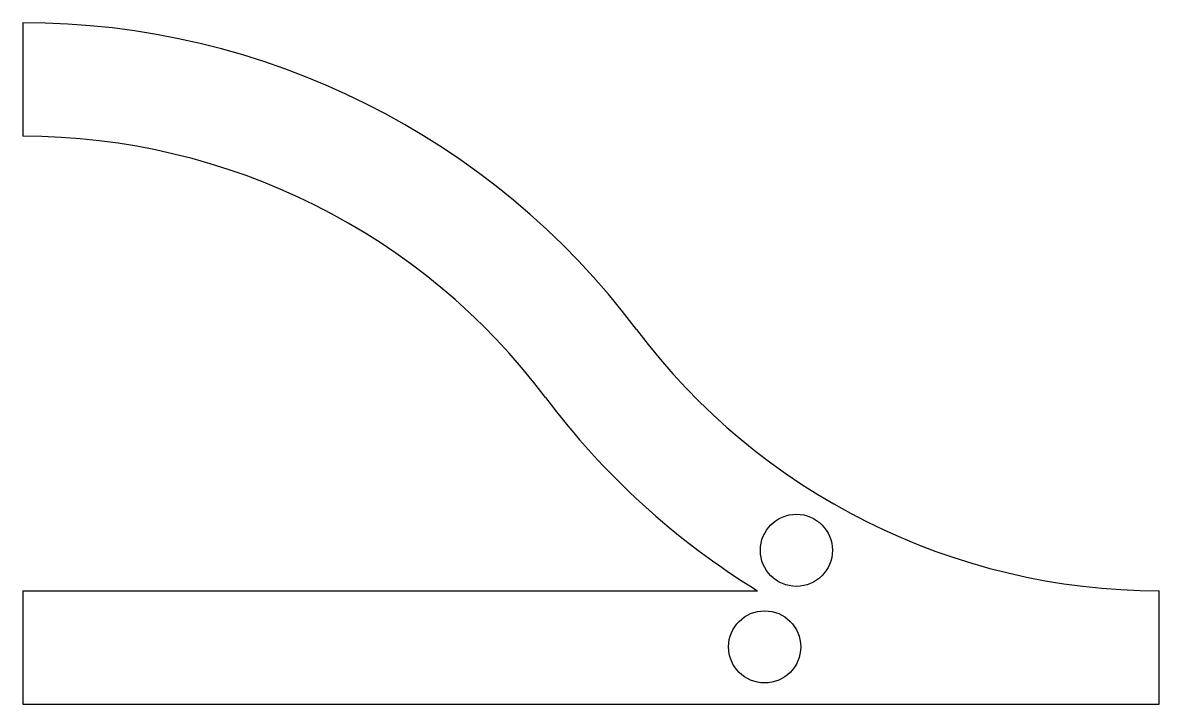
# Model space of a CAD drawing. Extents: x -1.25 to 3.75, y -2.75 to 0.25.
import ezdxf

# ---------------------------------------------------------------- set-up
doc = ezdxf.new("R2010")
doc.units = 0
doc.layers.add('MODELSKETCH_VISIBLE', color=7, linetype='CONTINUOUS')

msp = doc.modelspace()

# ---------------------------------------------------------------- linework, layer by layer
at = {"layer": 'MODELSKETCH_VISIBLE'}
for p, q in [((-1.25, 0.25), (-1.25, -0.25)), ((-1.25, -2.25), (1.25, -2.25)), ((-1.25, -2.25), (-1.25, -2.75)), ((1.25, -2.25), (1.9822, -2.25)), ((3.75, -2.75), (3.75, -2.25)), ((-1.25, -2.75), (1.25, -2.75)), ((1.25, -2.75), (3.75, -2.75))]:
    msp.add_line(p, q, dxfattribs=at)
for centre in [(2.1537, -2.0723), (2.0139, -2.4973)]:
    msp.add_circle(centre, 0.1587, dxfattribs=at)
for centre, radius, start, end in [((-1.25, -3.125), 3.375, 36.8699, 90), ((-1.25, -3.125), 2.875, 36.8699, 90), ((3.75, 0.625), 2.875, 216.8699, 270), ((3.75, 0.625), 3.375, 216.8699, 238.4137)]:
    msp.add_arc(centre, radius, start, end, dxfattribs=at)

doc.saveas('drawing.dxf')
